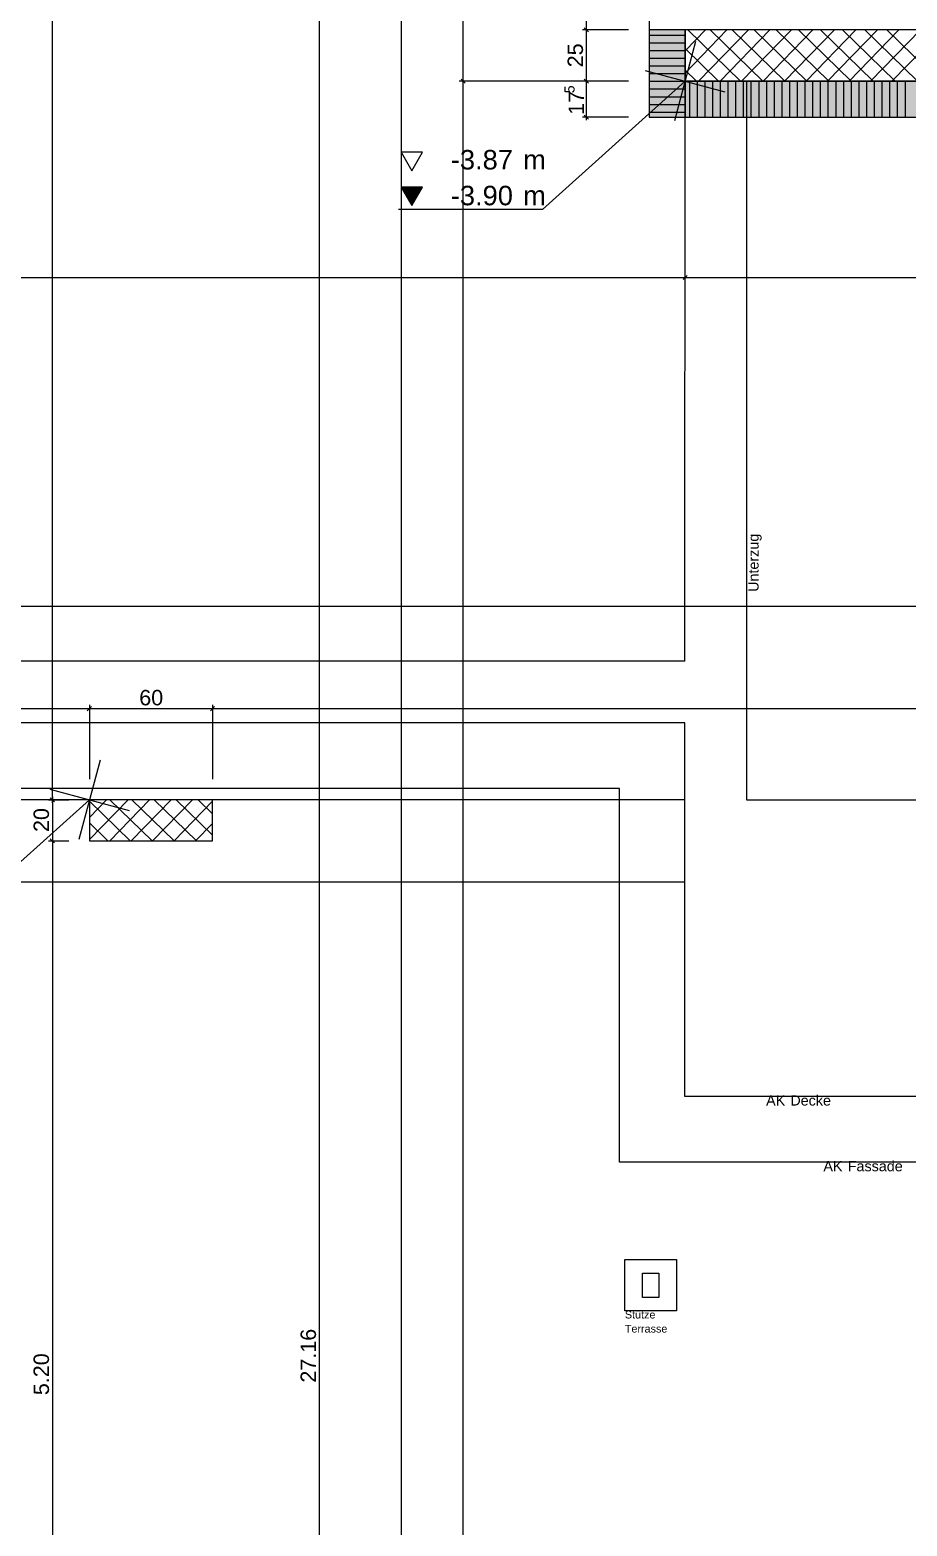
# Model space of a CAD drawing. Extents: x 0 to 1189, y 0 to 841.
# Drawn here: x 556 to 641.5, y 310.4 to 456.1 of the extents above; entities that cross this region are included whole.
import ezdxf
from ezdxf.lldxf.tags import DXFTag

# ---------------------------------------------------------------- set-up
doc = ezdxf.new("R2010")
doc.units = 0
doc.layers.get('0').update_dxf_attribs({"lineweight": 35})
for name, color, linetype, lineweight in [('211.5 Stahlbeton Kontur', 7, 'Continuous', 25), ('211.5 Stahlbeton Schraffur', 7, 'Continuous', 25), ('225.2 Dämmung Innen', 7, 'Continuous', 25), ('Bemassung', 7, 'Continuous', 25), ('Gebäude Kontur', 7, 'Continuous', 25), ('Hilfskörper', 7, 'Continuous', 25), ('Höhenkoten', 7, 'Continuous', 25)]:
    doc.layers.add(name, color=color, linetype=linetype, lineweight=lineweight)
doc.styles.get("Standard").update_dxf_attribs({"font": 'arial.ttf'})
tags = doc.linetypes.add('BORDERX2', pattern=[88.9, 25.4, -12.7, 25.4, -12.7, 0, -12.7]).pattern_tags.tags
tags[14:15] = [DXFTag(74, 4), DXFTag(75, 0), DXFTag(340, '0'), DXFTag(46, 1.0), DXFTag(50, 0.0), DXFTag(44, 0.0), DXFTag(45, 0.0)]
tags[12:13] = [DXFTag(74, 4), DXFTag(75, 0), DXFTag(340, '0'), DXFTag(46, 1.0), DXFTag(50, 0.0), DXFTag(44, 0.0), DXFTag(45, 0.0)]
tags[10:11] = [DXFTag(74, 4), DXFTag(75, 0), DXFTag(340, '0'), DXFTag(46, 1.0), DXFTag(50, 0.0), DXFTag(44, 0.0), DXFTag(45, 0.0)]
tags[8:9] = [DXFTag(74, 4), DXFTag(75, 0), DXFTag(340, '0'), DXFTag(46, 1.0), DXFTag(50, 0.0), DXFTag(44, 0.0), DXFTag(45, 0.0)]
tags[6:7] = [DXFTag(74, 4), DXFTag(75, 0), DXFTag(340, '0'), DXFTag(46, 1.0), DXFTag(50, 0.0), DXFTag(44, 0.0), DXFTag(45, 0.0)]
tags[4:5] = [DXFTag(74, 4), DXFTag(75, 0), DXFTag(340, '0'), DXFTag(46, 1.0), DXFTag(50, 0.0), DXFTag(44, 0.0), DXFTag(45, 0.0)]
tags = doc.linetypes.add('DASHED2', pattern=[9.525, 6.35, -3.175]).pattern_tags.tags
tags[6:7] = [DXFTag(74, 4), DXFTag(75, 0), DXFTag(340, '0'), DXFTag(46, 1.0), DXFTag(50, 0.0), DXFTag(44, 0.0), DXFTag(45, 0.0)]
tags[4:5] = [DXFTag(74, 4), DXFTag(75, 0), DXFTag(340, '0'), DXFTag(46, 1.0), DXFTag(50, 0.0), DXFTag(44, 0.0), DXFTag(45, 0.0)]
tags = doc.linetypes.add('Strichlin_lang', pattern=[0.5, 0.3, -0.2]).pattern_tags.tags
tags[6:7] = [DXFTag(74, 4), DXFTag(75, 0), DXFTag(340, '0'), DXFTag(46, 1.0), DXFTag(50, 0.0), DXFTag(44, 0.0), DXFTag(45, 0.0)]
tags[4:5] = [DXFTag(74, 4), DXFTag(75, 0), DXFTag(340, '0'), DXFTag(46, 1.0), DXFTag(50, 0.0), DXFTag(44, 0.0), DXFTag(45, 0.0)]
tags = doc.linetypes.add('Wipeout_Contour', pattern=[1, 0, -1]).pattern_tags.tags
tags[6:7] = [DXFTag(74, 4), DXFTag(75, 0), DXFTag(340, '0'), DXFTag(46, 1.0), DXFTag(50, 0.0), DXFTag(44, 0.0), DXFTag(45, 0.0)]
tags[4:5] = [DXFTag(74, 4), DXFTag(75, 0), DXFTag(340, '0'), DXFTag(46, 1.0), DXFTag(50, 0.0), DXFTag(44, 0.0), DXFTag(45, 0.0)]

# ---------------------------------------------------------------- blocks, each defined once
blk = doc.blocks.new('Referenz-A0SO6TOG06', base_point=(4.4, 96.7))
at = {"layer": '211.5 Stahlbeton Kontur', "color": 0, "lineweight": 18}
for p, q in [((860.84, 456.12), (619.84, 456.12)), ((619.84, 456.12), (619.84, 451.13)), ((619.84, 451.13), (860.84, 451.13)), ((573.83, 381.13), (561.83, 381.13)), ((561.83, 381.13), (561.83, 377.13)), ((573.83, 377.13), (573.83, 381.13)), ((561.83, 377.13), (573.83, 377.13))]:
    blk.add_line(p, q, dxfattribs=at)
at = {"layer": '211.5 Stahlbeton Schraffur', "color": 0, "lineweight": 13}
for p, q in [((619.84, 454.07), (621.83, 456.12)), ((619.84, 451.92), (623.92, 456.12)), ((625.25, 451.13), (620.12, 456.12)), ((621.16, 451.13), (626.01, 456.12)), ((627.4, 451.13), (622.27, 456.12)), ((623.25, 451.13), (628.11, 456.12)), ((629.55, 451.13), (624.42, 456.12)), ((625.34, 451.13), (630.2, 456.12)), ((631.7, 451.13), (626.57, 456.12)), ((627.43, 451.13), (632.29, 456.12)), ((633.85, 451.13), (628.72, 456.12)), ((629.53, 451.13), (634.38, 456.12)), ((636.01, 451.13), (630.87, 456.12)), ((631.62, 451.13), (636.48, 456.12)), ((638.16, 451.13), (633.03, 456.12)), ((633.71, 451.13), (638.57, 456.12)), ((640.31, 451.13), (635.18, 456.12)), ((635.81, 451.13), (640.66, 456.12)), ((642.46, 451.13), (637.33, 456.12)), ((637.9, 451.13), (642.76, 456.12)), ((644.61, 451.13), (639.48, 456.12)), ((639.99, 451.13), (644.85, 456.12)), ((623.1, 451.13), (619.84, 454.3)), ((620.95, 451.13), (619.84, 452.21)), ((561.83, 379.4), (563.51, 381.13)), ((561.83, 377.25), (565.61, 381.13)), ((565.79, 377.13), (561.83, 380.98)), ((563.81, 377.13), (567.7, 381.13)), ((567.94, 377.13), (563.83, 381.13)), ((565.9, 377.13), (569.79, 381.13)), ((570.09, 377.13), (565.98, 381.13)), ((567.99, 377.13), (571.89, 381.13)), ((572.25, 377.13), (568.13, 381.13)), ((570.09, 377.13), (573.83, 380.98)), ((573.83, 377.68), (570.29, 381.13)), ((573.83, 379.77), (572.44, 381.13)), ((563.64, 377.13), (561.83, 378.89)), ((572.18, 377.13), (573.83, 378.83))]:
    blk.add_line(p, q, dxfattribs=at)
at = {"layer": '225.2 Dämmung Innen', "color": 0, "linetype": 'Wipeout_Contour', "lineweight": 0, "ltscale": 28.14961}
for p, q in [((619.84, 456.12), (616.34, 456.12)), ((616.34, 456.12), (616.34, 447.63)), ((619.84, 447.63), (619.84, 456.12)), ((616.34, 447.63), (619.84, 447.63))]:
    blk.add_line(p, q, dxfattribs=at)
at = {"layer": '225.2 Dämmung Innen', "color": 0, "lineweight": 13}
for p, q in [((619.84, 456.12), (616.34, 456.12)), ((616.34, 456.12), (616.34, 447.63)), ((616.34, 455.62), (619.84, 455.62)), ((616.34, 454.87), (619.84, 454.87)), ((619.84, 447.63), (619.84, 456.12)), ((616.34, 454.12), (619.84, 454.12)), ((616.34, 453.37), (619.84, 453.37)), ((616.34, 452.62), (619.84, 452.62)), ((616.34, 451.87), (619.84, 451.87)), ((616.34, 451.12), (619.84, 451.12)), ((616.34, 450.37), (619.84, 450.37)), ((782.74, 451.13), (619.84, 451.13)), ((619.84, 451.13), (619.84, 447.63)), ((620.29, 447.63), (620.29, 451.13)), ((621.04, 447.63), (621.04, 451.13)), ((621.79, 447.63), (621.79, 451.13)), ((622.54, 447.63), (622.54, 451.13)), ((623.29, 447.63), (623.29, 451.13)), ((624.04, 447.63), (624.04, 451.13)), ((624.79, 447.63), (624.79, 451.13)), ((625.54, 447.63), (625.54, 451.13)), ((626.29, 447.63), (626.29, 451.13)), ((627.04, 447.63), (627.04, 451.13)), ((627.79, 447.63), (627.79, 451.13)), ((628.54, 447.63), (628.54, 451.13)), ((629.29, 447.63), (629.29, 451.13)), ((630.04, 447.63), (630.04, 451.13)), ((630.79, 447.63), (630.79, 451.13)), ((631.54, 447.63), (631.54, 451.13)), ((632.29, 447.63), (632.29, 451.13)), ((633.04, 447.63), (633.04, 451.13)), ((633.79, 447.63), (633.79, 451.13)), ((634.54, 447.63), (634.54, 451.13)), ((635.29, 447.63), (635.29, 451.13)), ((636.04, 447.63), (636.04, 451.13)), ((636.79, 447.63), (636.79, 451.13)), ((637.54, 447.63), (637.54, 451.13)), ((638.29, 447.63), (638.29, 451.13)), ((639.04, 447.63), (639.04, 451.13)), ((639.79, 447.63), (639.79, 451.13)), ((640.54, 447.63), (640.54, 451.13)), ((641.29, 447.63), (641.29, 451.13)), ((616.34, 449.62), (619.84, 449.62)), ((616.34, 448.87), (619.84, 448.87)), ((616.34, 448.12), (619.84, 448.12)), ((616.34, 447.63), (619.84, 447.63)), ((619.84, 447.63), (782.74, 447.63))]:
    blk.add_line(p, q, dxfattribs=at)
at = {"layer": '225.2 Dämmung Innen', "color": 0, "linetype": 'Wipeout_Contour', "lineweight": 0, "ltscale": 29.89805}
for p, q in [((782.74, 451.13), (619.84, 451.13)), ((619.84, 451.13), (619.84, 447.63)), ((619.84, 447.63), (782.74, 447.63))]:
    blk.add_line(p, q, dxfattribs=at)
at = {"layer": '225.2 Dämmung Innen', "color": 7, "linetype": 'Wipeout_Contour', "lineweight": 0, "ltscale": 28.14961, "true_color": 0xffffff}
for points in [[(616.34, 447.63), (619.84, 447.63), (616.34, 456.12)], [(619.84, 447.63), (616.34, 456.12), (619.84, 456.12)]]:
    blk.add_solid(points, dxfattribs=at)
at = {"layer": '225.2 Dämmung Innen', "color": 7, "linetype": 'Wipeout_Contour', "lineweight": 0, "ltscale": 29.89805, "true_color": 0xffffff}
for points in [[(619.84, 447.63), (782.74, 447.63), (619.84, 451.13)], [(782.74, 447.63), (619.84, 451.13), (782.74, 451.13)]]:
    blk.add_solid(points, dxfattribs=at)
at = {"layer": 'Bemassung', "color": 0, "lineweight": 13}
for p, q in [((558.23, 381.13), (558.23, 598.53)), ((584.23, 297), (584.23, 598.53)), ((592.23, 297), (592.23, 598.53)), ((598.23, 451.13), (598.23, 598.53)), ((610.23, 456.12), (610.23, 484.13)), ((610.03, 456.32), (610.43, 455.92)), ((610.43, 455.92), (610.03, 456.32)), ((610.23, 456.12), (610.23, 456.42)), ((614.34, 456.12), (609.85, 456.12)), ((614.34, 456.12), (609.85, 456.12)), ((610.23, 455.82), (610.23, 456.12)), ((610.23, 451.13), (610.23, 456.12)), ((614.34, 451.13), (597.85, 451.13)), ((614.34, 451.13), (597.85, 451.13)), ((598.43, 450.93), (598.03, 451.33)), ((598.03, 451.33), (598.43, 450.93)), ((598.23, 451.13), (598.23, 451.43)), ((598.23, 297), (598.23, 451.13)), ((598.23, 450.83), (598.23, 451.13)), ((614.34, 451.13), (609.85, 451.13)), ((614.34, 451.12), (609.85, 451.12)), ((610.03, 451.33), (610.43, 450.93)), ((610.43, 450.92), (610.03, 451.32)), ((610.23, 451.12), (610.23, 451.42)), ((610.23, 450.83), (610.23, 451.13)), ((610.23, 447.63), (610.23, 451.12)), ((614.34, 447.63), (609.85, 447.63)), ((610.03, 447.83), (610.43, 447.43)), ((610.23, 447.33), (610.23, 447.63)), ((619.84, 431.63), (619.84, 445.63)), ((619.84, 431.63), (619.84, 445.63)), ((400.34, 432), (619.84, 432)), ((619.54, 432), (619.84, 432)), ((619.64, 431.8), (620.04, 432.2)), ((620.04, 432.2), (619.64, 431.8)), ((619.84, 432), (620.14, 432)), ((619.84, 432), (860.84, 432)), ((166.34, 400), (860.83, 400)), ((561.83, 390), (417.83, 390)), ((561.83, 390), (561.53, 390)), ((561.63, 389.8), (562.03, 390.2)), ((562.03, 390.2), (561.63, 389.8)), ((561.83, 390.38), (561.83, 383.13)), ((561.83, 390.38), (561.83, 383.13)), ((562.13, 390), (561.83, 390)), ((573.83, 390), (561.83, 390)), ((573.83, 390), (573.53, 390)), ((574.03, 390.2), (573.63, 389.8)), ((573.63, 389.8), (574.03, 390.2)), ((573.83, 390.38), (573.83, 383.13)), ((573.83, 390.38), (573.83, 383.13)), ((725.83, 390), (573.83, 390)), ((574.13, 390), (573.83, 390)), ((559.83, 381.13), (557.85, 381.13)), ((557.85, 381.13), (559.83, 381.13)), ((558.03, 381.33), (558.43, 380.93)), ((558.43, 380.93), (558.03, 381.33)), ((558.23, 381.43), (558.23, 381.13)), ((558.23, 380.83), (558.23, 381.13)), ((558.23, 381.13), (558.23, 377.13)), ((557.85, 377.13), (559.83, 377.13)), ((557.85, 377.13), (559.83, 377.13)), ((558.43, 376.93), (558.03, 377.33)), ((558.03, 377.33), (558.43, 376.93)), ((558.23, 377.43), (558.23, 377.13)), ((558.23, 377.13), (558.23, 297)), ((558.23, 377.13), (558.23, 376.83))]:
    blk.add_line(p, q, dxfattribs=at)
at = {"layer": 'Gebäude Kontur', "color": 0, "linetype": 'Strichlin_lang', "lineweight": 13, "ltscale": 0.13}
for p, q in [((619.83, 388.63), (400.34, 388.63)), ((619.83, 352.22), (619.83, 388.63)), ((613.44, 382.23), (406.75, 382.23)), ((613.44, 345.82), (613.44, 382.23)), ((723.84, 352.22), (619.83, 352.22)), ((730.26, 345.82), (613.44, 345.82))]:
    blk.add_line(p, q, dxfattribs=at)
at = {"layer": 'Gebäude Kontur', "color": 0, "linetype": 'DASHED2', "lineweight": 13, "ltscale": 0.13}
for p, q in [((613.99, 336.33), (618.99, 336.33)), ((613.99, 331.33), (613.99, 336.33)), ((618.99, 336.33), (618.99, 331.33)), ((615.69, 335.03), (617.29, 335.03)), ((615.69, 332.63), (615.69, 335.03)), ((617.29, 335.03), (617.29, 332.63)), ((617.29, 332.63), (615.69, 332.63)), ((618.99, 331.33), (613.99, 331.33))]:
    blk.add_line(p, q, dxfattribs=at)
at = {"layer": 'Hilfskörper', "color": 0, "linetype": 'DASHED2', "lineweight": 13, "ltscale": 0.13}
for p, q in [((616.34, 484.13), (616.34, 456.12)), ((619.83, 394.62), (619.84, 451.13)), ((619.84, 451.13), (625.83, 451.13)), ((625.83, 451.13), (625.83, 383.83)), ((619.83, 394.62), (166.33, 394.62)), ((625.83, 383.83), (625.83, 381.12)), ((619.83, 381.12), (166.33, 381.12)), ((625.83, 381.12), (809.83, 381.12))]:
    blk.add_line(p, q, dxfattribs=at)
at = {"layer": 'Hilfskörper', "color": 0, "linetype": 'BORDERX2', "lineweight": 13, "ltscale": 0.13}
blk.add_line((400.34, 373.13), (619.83, 373.13), dxfattribs=at)
at = {"layer": 'Höhenkoten', "color": 0, "lineweight": 13}
for p, q in [((620.87, 454.99), (618.8, 447.26)), ((615.97, 452.16), (623.7, 450.09)), ((619.84, 451.13), (605.95, 438.62)), ((592.19, 444.21), (593.23, 442.41)), ((594.27, 444.21), (592.19, 444.21)), ((593.23, 442.41), (594.27, 444.21)), ((592.19, 440.81), (593.23, 439.01)), ((594.27, 440.81), (592.19, 440.81)), ((593.23, 439.01), (594.27, 440.81)), ((605.95, 438.62), (591.95, 438.62)), ((562.87, 384.99), (560.8, 377.27)), ((557.97, 382.16), (565.7, 380.09)), ((561.83, 381.13), (547.92, 368.61))]:
    blk.add_line(p, q, dxfattribs=at)
for points in [[(593.23, 439.01), (593.23, 440.81), (592.19, 440.81)], [(593.23, 439.01), (594.27, 440.81), (593.23, 440.81)]]:
    blk.add_solid(points, dxfattribs=at)
at = {"layer": 'Bemassung', "color": 0, "linetype": 'Continuous', "lineweight": 13, "ltscale": 0.13, "attachment_point": 1, "rotation": 90}
for s, insert, char_height in [('{\\fArial;25}', (608.4, 452.48), 1.5), ('{\\fArial;5}', (608.09, 449.95), 0.99), ('{\\fArial;17}', (608.49, 447.85), 1.5), ('{\\fArial;20}', (556.4, 377.99), 1.5), ('{\\fArial;27.16}', (582.4, 324.35), 1.5), ('{\\fArial;5.20}', (556.4, 323.13), 1.5)]:
    blk.add_mtext(s, dxfattribs=dict(at, insert=insert, char_height=char_height))
at = {"layer": 'Bemassung', "color": 0, "linetype": 'Continuous', "lineweight": 13, "ltscale": 0.13, "insert": (566.69, 391.83), "char_height": 1.5, "attachment_point": 1}
blk.add_mtext('{\\fArial;60}', dxfattribs=at)
at = {"layer": 'Gebäude Kontur', "color": 0, "lineweight": 13, "attachment_point": 1}
for s, insert, char_height in [('{\\fArial;AK}', (627.73, 352.34), 1), ('{\\fArial;Decke}', (630.09, 352.34), 1), ('{\\fArial;AK}', (633.31, 345.94), 1), ('{\\fArial;Fassade}', (635.68, 345.94), 1), ('{\\fArial;Stütze}', (613.98, 331.35), 0.75), ('{\\fArial;Terrasse}', (613.98, 329.98), 0.75)]:
    blk.add_mtext(s, dxfattribs=dict(at, insert=insert, char_height=char_height))
at = {"layer": 'Hilfskörper', "color": 0, "lineweight": 13, "insert": (626, 401.38), "char_height": 1, "attachment_point": 1, "rotation": 90}
blk.add_mtext('{\\fArial;Unterzug}', dxfattribs=at)
at = {"layer": 'Höhenkoten', "color": 0, "lineweight": 13, "char_height": 1.9, "attachment_point": 1}
for s, insert in [('{\\fArial;-3.87}', (597.03, 444.43)), ('{\\fArial;m}', (604.07, 444.43)), ('{\\fArial;-3.90}', (597.03, 440.94)), ('{\\fArial;m}', (604.07, 440.94))]:
    blk.add_mtext(s, dxfattribs=dict(at, insert=insert))

msp = doc.modelspace()

# ---------------------------------------------------------------- block references
at = {"color": 8, "lineweight": 25, "ltscale": 0.25, "true_color": 0x808080}
msp.add_blockref('Referenz-A0SO6TOG06', (4.4, 96.7), dxfattribs=at)

doc.saveas('drawing.dxf')
